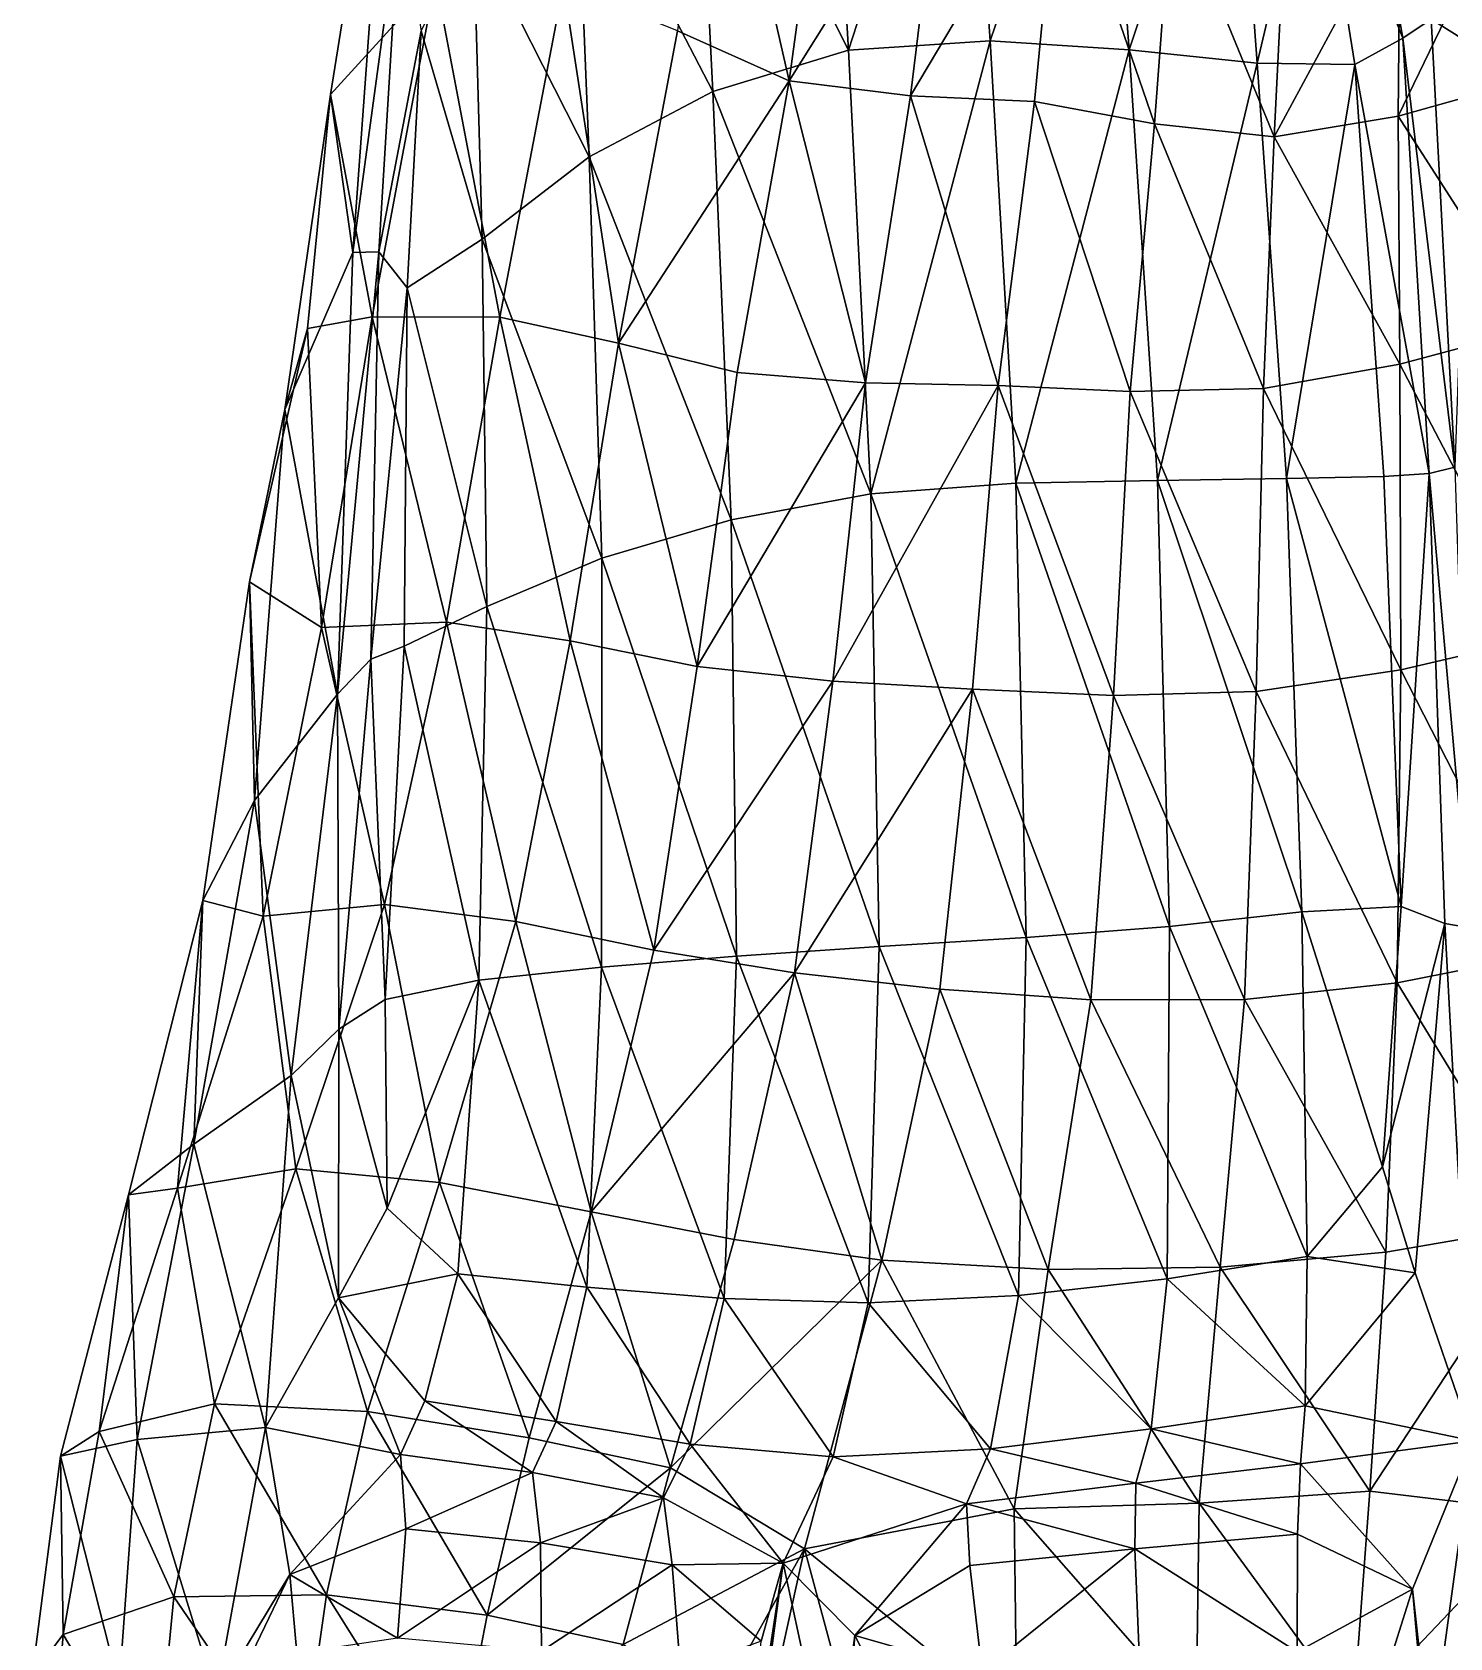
# Model space of a CAD drawing. Extents: x -76 to 76, y -20 to 79.
# Drawn here: x -5.935 to -4.298, y -11.19 to -9.336 of the extents above; entities that cross this region are included whole.
import ezdxf

# ---------------------------------------------------------------- set-up
doc = ezdxf.new("R2010")
doc.units = 0

msp = doc.modelspace()

# ---------------------------------------------------------------- linework, layer by layer
for points in [[(-4.2751, -9.349, 0.2244), (-4.3198, -9.3212, 0.2704), (-4.3467, -8.7608, 0.5062)], [(-4.2561, -9.0036, 0.3179), (-4.2751, -9.349, 0.2244), (-4.3467, -8.7608, 0.5062)], [(-5.1693, -9.0056, 0.2473), (-5.0172, -8.9484, 0.2468), (-4.9928, -9.3569, 0.1372)], [(-4.9928, -9.3569, 0.1372), (-5.0172, -8.9484, 0.2468), (-4.8577, -8.9409, 0.227)], [(-4.8292, -9.3462, 0.1215), (-4.9928, -9.3569, 0.1372), (-4.8577, -8.9409, 0.227)], [(-4.8292, -9.3462, 0.1215), (-4.8577, -8.9409, 0.227), (-4.6987, -8.9628, 0.2069)], [(-5.5909, -9.4081, 0.6954), (-5.4696, -9.275, 0.9634), (-5.5191, -8.9616, 0.643)], [(-5.5909, -9.4081, 0.6954), (-5.5191, -8.9616, 0.643), (-5.5648, -9.5903, 0.4182)], [(-5.5648, -9.5903, 0.4182), (-5.5191, -8.9616, 0.643), (-5.5108, -9.1918, 0.3932)], [(-4.6684, -9.3565, 0.1062), (-4.8292, -9.3462, 0.1215), (-4.6987, -8.9628, 0.2069)], [(-4.6684, -9.3565, 0.1062), (-4.6987, -8.9628, 0.2069), (-4.5484, -8.9939, 0.2055)], [(-4.4198, -8.9601, 0.307), (-4.3526, -9.3429, 0.2197), (-4.4538, -9.0883, 0.2176)], [(-4.3526, -9.3429, 0.2197), (-4.4198, -8.9601, 0.307), (-4.3198, -9.3212, 0.2704)], [(-5.1693, -9.0056, 0.2473), (-5.1491, -9.4044, 0.1359), (-5.3075, -9.0993, 0.2489)], [(-5.1902, -9.3347, 1.5327), (-5.061, -9.3922, 1.6845), (-5.1492, -9.0062, 1.6745)], [(-5.1491, -9.4044, 0.1359), (-5.1693, -9.0056, 0.2473), (-4.9928, -9.3569, 0.1372)], [(-5.061, -9.3922, 1.6845), (-5.0197, -9.0883, 1.7991), (-5.1492, -9.0062, 1.6745)], [(-4.5207, -9.3717, 0.109), (-4.6684, -9.3565, 0.1062), (-4.5484, -8.9939, 0.2055)], [(-4.5207, -9.3717, 0.109), (-4.5484, -8.9939, 0.2055), (-4.4538, -9.0883, 0.2176)], [(-5.4255, -9.2164, 0.2719), (-5.3075, -9.0993, 0.2489), (-5.292, -9.4801, 0.1382)], [(-5.1491, -9.4044, 0.1359), (-5.292, -9.4801, 0.1382), (-5.3075, -9.0993, 0.2489)], [(-4.8846, -9.1101, 1.7905), (-5.0197, -9.0883, 1.7991), (-5.061, -9.3922, 1.6845)], [(-4.4081, -9.3733, 0.1425), (-4.5207, -9.3717, 0.109), (-4.4538, -9.0883, 0.2176)], [(-4.3526, -9.3429, 0.2197), (-4.4081, -9.3733, 0.1425), (-4.4538, -9.0883, 0.2176)], [(-4.9209, -9.4095, 1.6535), (-4.8846, -9.1101, 1.7905), (-5.061, -9.3922, 1.6845)], [(-4.8846, -9.1101, 1.7905), (-4.9209, -9.4095, 1.6535), (-4.7492, -9.121, 1.7672)], [(-4.9209, -9.4095, 1.6535), (-4.7777, -9.4162, 1.608), (-4.7492, -9.121, 1.7672)], [(-4.7777, -9.4162, 1.608), (-4.6393, -9.4418, 1.7162), (-4.7492, -9.121, 1.7672)], [(-4.6393, -9.4418, 1.7162), (-4.6188, -9.17, 1.848), (-4.7492, -9.121, 1.7672)], [(-4.3578, -9.433, 1.7171), (-4.2137, -9.3926, 1.6155), (-4.219, -9.1459, 1.7533)], [(-4.3556, -9.1873, 1.8379), (-4.3578, -9.433, 1.7171), (-4.219, -9.1459, 1.7533)], [(-4.6393, -9.4418, 1.7162), (-4.501, -9.4571, 1.8089), (-4.6188, -9.17, 1.848)], [(-4.501, -9.4571, 1.8089), (-4.489, -9.2083, 1.9119), (-4.6188, -9.17, 1.848)], [(-5.5349, -9.5898, 0.3075), (-5.5648, -9.5903, 0.4182), (-5.5108, -9.1918, 0.3932)], [(-5.5349, -9.5898, 0.3075), (-5.5108, -9.1918, 0.3932), (-5.486, -9.3346, 0.2953)], [(-4.3578, -9.433, 1.7171), (-4.3556, -9.1873, 1.8379), (-4.501, -9.4571, 1.8089)], [(-4.3556, -9.1873, 1.8379), (-4.489, -9.2083, 1.9119), (-4.501, -9.4571, 1.8089)], [(-5.4255, -9.2164, 0.2719), (-5.4155, -9.5751, 0.165), (-5.486, -9.3346, 0.2953)], [(-5.4155, -9.5751, 0.165), (-5.4255, -9.2164, 0.2719), (-5.292, -9.4801, 0.1382)], [(-5.4696, -9.275, 0.9634), (-5.5909, -9.4081, 0.6954), (-5.5426, -9.6648, 0.9374)], [(-5.4696, -9.275, 0.9634), (-5.5426, -9.6648, 0.9374), (-5.3953, -9.6651, 1.199)], [(-5.3219, -9.281, 1.2687), (-5.4696, -9.275, 0.9634), (-5.3953, -9.6651, 1.199)], [(-5.3219, -9.281, 1.2687), (-5.3953, -9.6651, 1.199), (-5.2583, -9.695, 1.4804)], [(-5.1902, -9.3347, 1.5327), (-5.3219, -9.281, 1.2687), (-5.2583, -9.695, 1.4804)], [(-4.3526, -9.3429, 0.2197), (-4.3198, -9.3212, 0.2704), (-4.2925, -9.8383, 0.1493)], [(-4.3198, -9.3212, 0.2704), (-4.2751, -9.349, 0.2244), (-4.2925, -9.8383, 0.1493)], [(-5.5022, -9.6311, 0.2202), (-5.5349, -9.5898, 0.3075), (-5.486, -9.3346, 0.2953)], [(-5.4155, -9.5751, 0.165), (-5.5022, -9.6311, 0.2202), (-5.486, -9.3346, 0.2953)], [(-5.1902, -9.3347, 1.5327), (-5.2583, -9.695, 1.4804), (-5.061, -9.3922, 1.6845)], [(-5.1491, -9.4044, 0.1359), (-4.9928, -9.3569, 0.1372), (-4.9668, -9.8691, 0.0523)], [(-4.9928, -9.3569, 0.1372), (-4.8292, -9.3462, 0.1215), (-4.9668, -9.8691, 0.0523)], [(-4.8292, -9.3462, 0.1215), (-4.7993, -9.8569, 0.0382), (-4.9668, -9.8691, 0.0523)], [(-4.8292, -9.3462, 0.1215), (-4.6684, -9.3565, 0.1062), (-4.7993, -9.8569, 0.0382)], [(-4.6684, -9.3565, 0.1062), (-4.6359, -9.8538, 0.0252), (-4.7993, -9.8569, 0.0382)], [(-4.6684, -9.3565, 0.1062), (-4.5207, -9.3717, 0.109), (-4.6359, -9.8538, 0.0252)], [(-4.3526, -9.3429, 0.2197), (-4.322, -9.8455, 0.114), (-4.4081, -9.3733, 0.1425)], [(-4.322, -9.8455, 0.114), (-4.3526, -9.3429, 0.2197), (-4.2925, -9.8383, 0.1493)], [(-4.5207, -9.3717, 0.109), (-4.4868, -9.8515, 0.0308), (-4.6359, -9.8538, 0.0252)], [(-4.5207, -9.3717, 0.109), (-4.4081, -9.3733, 0.1425), (-4.4868, -9.8515, 0.0308)], [(-4.4081, -9.3733, 0.1425), (-4.3747, -9.849, 0.0591), (-4.4868, -9.8515, 0.0308)], [(-4.322, -9.8455, 0.114), (-4.3747, -9.849, 0.0591), (-4.4081, -9.3733, 0.1425)], [(-5.2583, -9.695, 1.4804), (-5.121, -9.7288, 1.6568), (-5.061, -9.3922, 1.6845)], [(-5.061, -9.3922, 1.6845), (-5.121, -9.7288, 1.6568), (-4.9729, -9.7408, 1.6031)], [(-4.9209, -9.4095, 1.6535), (-5.061, -9.3922, 1.6845), (-4.9729, -9.7408, 1.6031)], [(-4.2137, -9.3926, 1.6155), (-4.3578, -9.433, 1.7171), (-4.2005, -9.6778, 1.5617)], [(-5.6433, -9.7718, 0.5435), (-5.5909, -9.4081, 0.6954), (-5.5648, -9.5903, 0.4182)], [(-5.5909, -9.4081, 0.6954), (-5.6433, -9.7718, 0.5435), (-5.6174, -9.6783, 0.7688)], [(-5.5909, -9.4081, 0.6954), (-5.6174, -9.6783, 0.7688), (-5.5426, -9.6648, 0.9374)], [(-5.1491, -9.4044, 0.1359), (-5.128, -9.8989, 0.0497), (-5.292, -9.4801, 0.1382)], [(-5.128, -9.8989, 0.0497), (-5.1491, -9.4044, 0.1359), (-4.9668, -9.8691, 0.0523)], [(-4.9209, -9.4095, 1.6535), (-4.9729, -9.7408, 1.6031), (-4.8198, -9.7438, 1.5354)], [(-4.7777, -9.4162, 1.608), (-4.9209, -9.4095, 1.6535), (-4.8198, -9.7438, 1.5354)], [(-4.7777, -9.4162, 1.608), (-4.8198, -9.7438, 1.5354), (-4.6675, -9.7509, 1.6698)], [(-4.6393, -9.4418, 1.7162), (-4.7777, -9.4162, 1.608), (-4.6675, -9.7509, 1.6698)], [(-4.3578, -9.433, 1.7171), (-4.501, -9.4571, 1.8089), (-4.3559, -9.7192, 1.6815)], [(-4.3578, -9.433, 1.7171), (-4.3559, -9.7192, 1.6815), (-4.2005, -9.6778, 1.5617)], [(-4.6393, -9.4418, 1.7162), (-4.6675, -9.7509, 1.6698), (-4.5136, -9.7476, 1.7904)], [(-4.501, -9.4571, 1.8089), (-4.6393, -9.4418, 1.7162), (-4.5136, -9.7476, 1.7904)], [(-4.501, -9.4571, 1.8089), (-4.5136, -9.7476, 1.7904), (-4.3559, -9.7192, 1.6815)], [(-5.4155, -9.5751, 0.165), (-5.292, -9.4801, 0.1382), (-5.2776, -9.9432, 0.0512)], [(-5.128, -9.8989, 0.0497), (-5.2776, -9.9432, 0.0512), (-5.292, -9.4801, 0.1382)], [(-5.4155, -9.5751, 0.165), (-5.4101, -9.999, 0.0775), (-5.5022, -9.6311, 0.2202)], [(-5.4101, -9.999, 0.0775), (-5.4155, -9.5751, 0.165), (-5.2776, -9.9432, 0.0512)], [(-5.6433, -9.7718, 0.5435), (-5.5648, -9.5903, 0.4182), (-5.5828, -10.1004, 0.303)], [(-5.5349, -9.5898, 0.3075), (-5.5442, -10.0599, 0.1973), (-5.5828, -10.1004, 0.303)], [(-5.5648, -9.5903, 0.4182), (-5.5349, -9.5898, 0.3075), (-5.5828, -10.1004, 0.303)], [(-5.5349, -9.5898, 0.3075), (-5.5022, -9.6311, 0.2202), (-5.5442, -10.0599, 0.1973)], [(-5.5022, -9.6311, 0.2202), (-5.5056, -10.0449, 0.1267), (-5.5442, -10.0599, 0.1973)], [(-5.4101, -9.999, 0.0775), (-5.5056, -10.0449, 0.1267), (-5.5022, -9.6311, 0.2202)], [(-5.6013, -10.0234, 0.9059), (-5.5426, -9.6648, 0.9374), (-5.6174, -9.6783, 0.7688)], [(-5.6013, -10.0234, 0.9059), (-5.457, -10.0171, 1.1549), (-5.5426, -9.6648, 0.9374)], [(-5.457, -10.0171, 1.1549), (-5.3953, -9.6651, 1.199), (-5.5426, -9.6648, 0.9374)], [(-5.457, -10.0171, 1.1549), (-5.3141, -10.0388, 1.4425), (-5.3953, -9.6651, 1.199)], [(-5.3141, -10.0388, 1.4425), (-5.2583, -9.695, 1.4804), (-5.3953, -9.6651, 1.199)], [(-5.6433, -9.7718, 0.5435), (-5.6842, -9.9707, 0.7003), (-5.6174, -9.6783, 0.7688)], [(-5.6842, -9.9707, 0.7003), (-5.6013, -10.0234, 0.9059), (-5.6174, -9.6783, 0.7688)], [(-4.1915, -10.0341, 1.5057), (-4.2005, -9.6778, 1.5617), (-4.3559, -9.7192, 1.6815)], [(-5.3141, -10.0388, 1.4425), (-5.1672, -10.0682, 1.626), (-5.2583, -9.695, 1.4804)], [(-5.1672, -10.0682, 1.626), (-5.121, -9.7288, 1.6568), (-5.2583, -9.695, 1.4804)], [(-4.9729, -9.7408, 1.6031), (-5.121, -9.7288, 1.6568), (-5.1672, -10.0682, 1.626)], [(-4.3549, -10.0723, 1.6345), (-4.3559, -9.7192, 1.6815), (-4.5136, -9.7476, 1.7904)], [(-4.3549, -10.0723, 1.6345), (-4.1915, -10.0341, 1.5057), (-4.3559, -9.7192, 1.6815)], [(-5.0109, -10.0852, 1.5629), (-4.9729, -9.7408, 1.6031), (-5.1672, -10.0682, 1.626)], [(-4.9729, -9.7408, 1.6031), (-5.0109, -10.0852, 1.5629), (-4.8198, -9.7438, 1.5354)], [(-5.0109, -10.0852, 1.5629), (-4.8494, -10.0947, 1.4851), (-4.8198, -9.7438, 1.5354)], [(-4.8494, -10.0947, 1.4851), (-4.6866, -10.1017, 1.6248), (-4.8198, -9.7438, 1.5354)], [(-4.6866, -10.1017, 1.6248), (-4.6675, -9.7509, 1.6698), (-4.8198, -9.7438, 1.5354)], [(-4.522, -10.0972, 1.7514), (-4.5136, -9.7476, 1.7904), (-4.6675, -9.7509, 1.6698)], [(-4.522, -10.0972, 1.7514), (-4.3549, -10.0723, 1.6345), (-4.5136, -9.7476, 1.7904)], [(-4.6866, -10.1017, 1.6248), (-4.522, -10.0972, 1.7514), (-4.6675, -9.7509, 1.6698)], [(-5.6433, -9.7718, 0.5435), (-5.6786, -10.2232, 0.4576), (-5.6842, -9.9707, 0.7003)], [(-5.6786, -10.2232, 0.4576), (-5.6433, -9.7718, 0.5435), (-5.5828, -10.1004, 0.303)], [(-4.322, -9.8455, 0.114), (-4.2925, -9.8383, 0.1493), (-4.2754, -10.3699, 0.0635)], [(-4.7993, -9.8569, 0.0382), (-4.7876, -10.3812, -0.0355), (-4.9668, -9.8691, 0.0523)], [(-4.7993, -9.8569, 0.0382), (-4.6359, -9.8538, 0.0252), (-4.6219, -10.3686, -0.0472)], [(-4.7876, -10.3812, -0.0355), (-4.7993, -9.8569, 0.0382), (-4.6219, -10.3686, -0.0472)], [(-4.4868, -9.8515, 0.0308), (-4.469, -10.3516, -0.0408), (-4.6359, -9.8538, 0.0252)], [(-4.469, -10.3516, -0.0408), (-4.6219, -10.3686, -0.0472), (-4.6359, -9.8538, 0.0252)], [(-4.4868, -9.8515, 0.0308), (-4.3747, -9.849, 0.0591), (-4.3544, -10.3453, -0.0145)], [(-4.469, -10.3516, -0.0408), (-4.4868, -9.8515, 0.0308), (-4.3544, -10.3453, -0.0145)], [(-4.3544, -10.3453, -0.0145), (-4.3747, -9.849, 0.0591), (-4.322, -9.8455, 0.114)], [(-4.3039, -10.3651, 0.0333), (-4.3544, -10.3453, -0.0145), (-4.322, -9.8455, 0.114)], [(-4.3039, -10.3651, 0.0333), (-4.322, -9.8455, 0.114), (-4.2754, -10.3699, 0.0635)], [(-5.128, -9.8989, 0.0497), (-4.9668, -9.8691, 0.0523), (-4.9573, -10.3917, -0.023)], [(-4.7876, -10.3812, -0.0355), (-4.9573, -10.3917, -0.023), (-4.9668, -9.8691, 0.0523)], [(-5.128, -9.8989, 0.0497), (-5.1221, -10.4028, -0.0273), (-5.2776, -9.9432, 0.0512)], [(-5.1221, -10.4028, -0.0273), (-5.128, -9.8989, 0.0497), (-4.9573, -10.3917, -0.023)], [(-5.4101, -9.999, 0.0775), (-5.2776, -9.9432, 0.0512), (-5.2777, -10.4153, -0.0276)], [(-5.1221, -10.4028, -0.0273), (-5.2777, -10.4153, -0.0276), (-5.2776, -9.9432, 0.0512)], [(-5.6842, -9.9707, 0.7003), (-5.7383, -10.3386, 0.6508), (-5.6686, -10.3567, 0.8726)], [(-5.6786, -10.2232, 0.4576), (-5.7383, -10.3386, 0.6508), (-5.6842, -9.9707, 0.7003)], [(-5.6013, -10.0234, 0.9059), (-5.6842, -9.9707, 0.7003), (-5.6686, -10.3567, 0.8726)], [(-5.4101, -9.999, 0.0775), (-5.4196, -10.4303, -0.0028), (-5.5056, -10.0449, 0.1267)], [(-5.4196, -10.4303, -0.0028), (-5.4101, -9.999, 0.0775), (-5.2777, -10.4153, -0.0276)], [(-5.6013, -10.0234, 0.9059), (-5.6686, -10.3567, 0.8726), (-5.5284, -10.343, 1.1237)], [(-5.457, -10.0171, 1.1549), (-5.6013, -10.0234, 0.9059), (-5.5284, -10.343, 1.1237)], [(-5.457, -10.0171, 1.1549), (-5.5284, -10.343, 1.1237), (-5.3766, -10.3629, 1.405)], [(-5.3141, -10.0388, 1.4425), (-5.457, -10.0171, 1.1549), (-5.3766, -10.3629, 1.405)], [(-5.5442, -10.0599, 0.1973), (-5.5056, -10.0449, 0.1267), (-5.5275, -10.4527, 0.0432)], [(-5.4196, -10.4303, -0.0028), (-5.5275, -10.4527, 0.0432), (-5.5056, -10.0449, 0.1267)], [(-5.3141, -10.0388, 1.4425), (-5.3766, -10.3629, 1.405), (-5.2174, -10.396, 1.5821)], [(-5.1672, -10.0682, 1.626), (-5.3141, -10.0388, 1.4425), (-5.2174, -10.396, 1.5821)], [(-4.1915, -10.0341, 1.5057), (-4.3549, -10.0723, 1.6345), (-4.1873, -10.3997, 1.4528)], [(-5.5442, -10.0599, 0.1973), (-5.581, -10.4871, 0.107), (-5.5828, -10.1004, 0.303)], [(-5.581, -10.4871, 0.107), (-5.5442, -10.0599, 0.1973), (-5.5275, -10.4527, 0.0432)], [(-5.0109, -10.0852, 1.5629), (-5.1672, -10.0682, 1.626), (-5.2174, -10.396, 1.5821)], [(-4.3549, -10.0723, 1.6345), (-4.522, -10.0972, 1.7514), (-4.359, -10.4337, 1.5806)], [(-4.3549, -10.0723, 1.6345), (-4.359, -10.4337, 1.5806), (-4.1873, -10.3997, 1.4528)], [(-5.6786, -10.2232, 0.4576), (-5.5828, -10.1004, 0.303), (-5.636, -10.5405, 0.2135)], [(-5.581, -10.4871, 0.107), (-5.636, -10.5405, 0.2135), (-5.5828, -10.1004, 0.303)], [(-5.0549, -10.4218, 1.5211), (-5.0109, -10.0852, 1.5629), (-5.2174, -10.396, 1.5821)], [(-5.0109, -10.0852, 1.5629), (-5.0549, -10.4218, 1.5211), (-4.8494, -10.0947, 1.4851)], [(-5.0549, -10.4218, 1.5211), (-4.8872, -10.4407, 1.4448), (-4.8494, -10.0947, 1.4851)], [(-4.8494, -10.0947, 1.4851), (-4.8872, -10.4407, 1.4448), (-4.7128, -10.4531, 1.5764)], [(-4.6866, -10.1017, 1.6248), (-4.8494, -10.0947, 1.4851), (-4.7128, -10.4531, 1.5764)], [(-4.6866, -10.1017, 1.6248), (-4.7128, -10.4531, 1.5764), (-4.5354, -10.4529, 1.6951)], [(-4.522, -10.0972, 1.7514), (-4.6866, -10.1017, 1.6248), (-4.5354, -10.4529, 1.6951)], [(-4.522, -10.0972, 1.7514), (-4.5354, -10.4529, 1.6951), (-4.359, -10.4337, 1.5806)], [(-5.7487, -10.6196, 0.3879), (-5.6786, -10.2232, 0.4576), (-5.636, -10.5405, 0.2135)], [(-5.6786, -10.2232, 0.4576), (-5.7487, -10.6196, 0.3879), (-5.7383, -10.3386, 0.6508)], [(-5.7487, -10.6196, 0.3879), (-5.8241, -10.6784, 0.6056), (-5.7383, -10.3386, 0.6508)], [(-5.8241, -10.6784, 0.6056), (-5.7676, -10.6705, 0.8419), (-5.7383, -10.3386, 0.6508)], [(-5.7676, -10.6705, 0.8419), (-5.6686, -10.3567, 0.8726), (-5.7383, -10.3386, 0.6508)], [(-5.6307, -10.6484, 1.0928), (-5.5284, -10.343, 1.1237), (-5.6686, -10.3567, 0.8726)], [(-5.6307, -10.6484, 1.0928), (-5.4649, -10.6642, 1.3543), (-5.5284, -10.343, 1.1237)], [(-5.4649, -10.6642, 1.3543), (-5.3766, -10.3629, 1.405), (-5.5284, -10.343, 1.1237)], [(-5.7676, -10.6705, 0.8419), (-5.6307, -10.6484, 1.0928), (-5.6686, -10.3567, 0.8726)], [(-4.469, -10.3516, -0.0408), (-4.4632, -10.7493, -0.0745), (-4.6219, -10.3686, -0.0472)], [(-4.469, -10.3516, -0.0408), (-4.3544, -10.3453, -0.0145), (-4.3762, -10.6459, -0.0428)], [(-4.4632, -10.7493, -0.0745), (-4.469, -10.3516, -0.0408), (-4.3762, -10.6459, -0.0428)], [(-4.3544, -10.3453, -0.0145), (-4.3039, -10.3651, 0.0333), (-4.3762, -10.6459, -0.0428)], [(-5.4649, -10.6642, 1.3543), (-5.2896, -10.698, 1.5157), (-5.3766, -10.3629, 1.405)], [(-5.2896, -10.698, 1.5157), (-5.2174, -10.396, 1.5821), (-5.3766, -10.3629, 1.405)], [(-4.7876, -10.3812, -0.0355), (-4.6219, -10.3686, -0.0472), (-4.6248, -10.7754, -0.0792)], [(-4.4632, -10.7493, -0.0745), (-4.6248, -10.7754, -0.0792), (-4.6219, -10.3686, -0.0472)], [(-4.3039, -10.3651, 0.0333), (-4.3384, -10.7683, -0.0189), (-4.3762, -10.6459, -0.0428)], [(-4.3384, -10.7683, -0.0189), (-4.3039, -10.3651, 0.0333), (-4.2718, -10.9623, 0.0365)], [(-4.3039, -10.3651, 0.0333), (-4.2754, -10.3699, 0.0635), (-4.2718, -10.9623, 0.0365)], [(-5.0549, -10.4218, 1.5211), (-5.2174, -10.396, 1.5821), (-5.2896, -10.698, 1.5157)], [(-5.1221, -10.4028, -0.0273), (-4.9573, -10.3917, -0.023), (-4.9699, -10.8029, -0.0586)], [(-4.7965, -10.7943, -0.0687), (-4.9699, -10.8029, -0.0586), (-4.9573, -10.3917, -0.023)], [(-4.7876, -10.3812, -0.0355), (-4.7965, -10.7943, -0.0687), (-4.9573, -10.3917, -0.023)], [(-4.7965, -10.7943, -0.0687), (-4.7876, -10.3812, -0.0355), (-4.6248, -10.7754, -0.0792)], [(-5.4196, -10.4303, -0.0028), (-5.2777, -10.4153, -0.0276), (-5.2946, -10.7848, -0.0668)], [(-5.1363, -10.7978, -0.065), (-5.2946, -10.7848, -0.0668), (-5.2777, -10.4153, -0.0276)], [(-5.1221, -10.4028, -0.0273), (-5.1363, -10.7978, -0.065), (-5.2777, -10.4153, -0.0276)], [(-5.1363, -10.7978, -0.065), (-5.1221, -10.4028, -0.0273), (-4.9699, -10.8029, -0.0586)], [(-4.1888, -10.7127, 1.4089), (-4.1873, -10.3997, 1.4528), (-4.359, -10.4337, 1.5806)], [(-5.5275, -10.4527, 0.0432), (-5.4196, -10.4303, -0.0028), (-5.5254, -10.6937, 0.0062)], [(-5.4196, -10.4303, -0.0028), (-5.4437, -10.7693, -0.0431), (-5.5254, -10.6937, 0.0062)], [(-5.4437, -10.7693, -0.0431), (-5.4196, -10.4303, -0.0028), (-5.2946, -10.7848, -0.0668)], [(-5.1246, -10.7297, 1.4663), (-5.0549, -10.4218, 1.5211), (-5.2896, -10.698, 1.5157)], [(-5.1246, -10.7297, 1.4663), (-4.954, -10.7537, 1.4024), (-5.0549, -10.4218, 1.5211)], [(-4.954, -10.7537, 1.4024), (-4.8872, -10.4407, 1.4448), (-5.0549, -10.4218, 1.5211)], [(-4.3723, -10.7445, 1.5246), (-4.359, -10.4337, 1.5806), (-4.5354, -10.4529, 1.6951)], [(-4.3723, -10.7445, 1.5246), (-4.1888, -10.7127, 1.4089), (-4.359, -10.4337, 1.5806)], [(-5.581, -10.4871, 0.107), (-5.5275, -10.4527, 0.0432), (-5.5254, -10.6937, 0.0062)], [(-4.954, -10.7537, 1.4024), (-4.7621, -10.7646, 1.52), (-4.8872, -10.4407, 1.4448)], [(-4.7621, -10.7646, 1.52), (-4.7128, -10.4531, 1.5764), (-4.8872, -10.4407, 1.4448)], [(-4.7621, -10.7646, 1.52), (-4.5634, -10.7617, 1.6253), (-4.7128, -10.4531, 1.5764)], [(-4.5634, -10.7617, 1.6253), (-4.5354, -10.4529, 1.6951), (-4.7128, -10.4531, 1.5764)], [(-4.5634, -10.7617, 1.6253), (-4.3723, -10.7445, 1.5246), (-4.5354, -10.4529, 1.6951)], [(-5.581, -10.4871, 0.107), (-5.5815, -10.7973, 0.0373), (-5.636, -10.5405, 0.2135)], [(-5.5815, -10.7973, 0.0373), (-5.581, -10.4871, 0.107), (-5.5254, -10.6937, 0.0062)], [(-5.7487, -10.6196, 0.3879), (-5.636, -10.5405, 0.2135), (-5.6658, -10.9467, 0.1154)], [(-5.5815, -10.7973, 0.0373), (-5.6658, -10.9467, 0.1154), (-5.636, -10.5405, 0.2135)], [(-5.7487, -10.6196, 0.3879), (-5.8138, -10.9608, 0.3496), (-5.8241, -10.6784, 0.6056)], [(-5.8138, -10.9608, 0.3496), (-5.7487, -10.6196, 0.3879), (-5.6658, -10.9467, 0.1154)], [(-5.6307, -10.6484, 1.0928), (-5.7676, -10.6705, 0.8419), (-5.7248, -10.9195, 1.0723)], [(-5.6307, -10.6484, 1.0928), (-5.7248, -10.9195, 1.0723), (-5.548, -10.9282, 1.3128)], [(-5.4649, -10.6642, 1.3543), (-5.6307, -10.6484, 1.0928), (-5.548, -10.9282, 1.3128)], [(-4.4632, -10.7493, -0.0745), (-4.3762, -10.6459, -0.0428), (-4.3384, -10.7683, -0.0189)], [(-5.7676, -10.6705, 0.8419), (-5.8241, -10.6784, 0.6056), (-5.858, -10.9514, 0.8222)], [(-5.7676, -10.6705, 0.8419), (-5.858, -10.9514, 0.8222), (-5.7248, -10.9195, 1.0723)], [(-5.4649, -10.6642, 1.3543), (-5.548, -10.9282, 1.3128), (-5.3612, -10.9589, 1.4561)], [(-5.2896, -10.698, 1.5157), (-5.4649, -10.6642, 1.3543), (-5.3612, -10.9589, 1.4561)], [(-5.8241, -10.6784, 0.6056), (-5.9027, -10.9799, 0.5766), (-5.858, -10.9514, 0.8222)], [(-5.8138, -10.9608, 0.3496), (-5.9027, -10.9799, 0.5766), (-5.8241, -10.6784, 0.6056)], [(-5.5815, -10.7973, 0.0373), (-5.5254, -10.6937, 0.0062), (-5.4437, -10.7693, -0.0431)], [(-5.2896, -10.698, 1.5157), (-5.3612, -10.9589, 1.4561), (-5.198, -10.9934, 1.4145)], [(-5.1246, -10.7297, 1.4663), (-5.2896, -10.698, 1.5157), (-5.198, -10.9934, 1.4145)], [(-4.3723, -10.7445, 1.5246), (-4.3907, -11.0205, 1.4822), (-4.1888, -10.7127, 1.4089)], [(-4.3907, -11.0205, 1.4822), (-4.1887, -11.0446, 1.2948), (-4.1888, -10.7127, 1.4089)], [(-5.1246, -10.7297, 1.4663), (-5.198, -10.9934, 1.4145), (-4.954, -10.7537, 1.4024)], [(-4.4632, -10.7493, -0.0745), (-4.4655, -10.9217, -0.0392), (-4.6248, -10.7754, -0.0792)], [(-4.3723, -10.7445, 1.5246), (-4.5634, -10.7617, 1.6253), (-4.3907, -11.0205, 1.4822)], [(-4.4655, -10.9217, -0.0392), (-4.4632, -10.7493, -0.0745), (-4.3384, -10.7683, -0.0189)], [(-5.4818, -10.9159, -0.0107), (-5.5815, -10.7973, 0.0373), (-5.4437, -10.7693, -0.0431)], [(-5.4818, -10.9159, -0.0107), (-5.4437, -10.7693, -0.0431), (-5.3303, -10.9399, -0.0348)], [(-5.4437, -10.7693, -0.0431), (-5.2946, -10.7848, -0.0668), (-5.3303, -10.9399, -0.0348)], [(-5.198, -10.9934, 1.4145), (-5.0434, -11.0868, 1.2841), (-4.954, -10.7537, 1.4024)], [(-4.954, -10.7537, 1.4024), (-5.0434, -11.0868, 1.2841), (-4.8015, -11.0409, 1.4766)], [(-4.7621, -10.7646, 1.52), (-4.954, -10.7537, 1.4024), (-4.8015, -11.0409, 1.4766)], [(-4.7621, -10.7646, 1.52), (-4.8015, -11.0409, 1.4766), (-4.5879, -11.0341, 1.57)], [(-4.5634, -10.7617, 1.6253), (-4.7621, -10.7646, 1.52), (-4.5879, -11.0341, 1.57)], [(-4.5634, -10.7617, 1.6253), (-4.5879, -11.0341, 1.57), (-4.3907, -11.0205, 1.4822)], [(-4.4655, -10.9217, -0.0392), (-4.3384, -10.7683, -0.0189), (-4.2718, -10.9623, 0.0365)], [(-5.1753, -10.9659, -0.0328), (-5.3303, -10.9399, -0.0348), (-5.2946, -10.7848, -0.0668)], [(-5.1363, -10.7978, -0.065), (-5.1753, -10.9659, -0.0328), (-5.2946, -10.7848, -0.0668)], [(-4.7965, -10.7943, -0.0687), (-4.6248, -10.7754, -0.0792), (-4.643, -10.9485, -0.0392)], [(-4.4655, -10.9217, -0.0392), (-4.643, -10.9485, -0.0392), (-4.6248, -10.7754, -0.0792)], [(-5.5099, -10.9781, 0.0199), (-5.6658, -10.9467, 0.1154), (-5.5815, -10.7973, 0.0373)], [(-5.4818, -10.9159, -0.0107), (-5.5099, -10.9781, 0.0199), (-5.5815, -10.7973, 0.0373)], [(-5.1753, -10.9659, -0.0328), (-5.1363, -10.7978, -0.065), (-5.0102, -10.9808, -0.0247)], [(-5.1363, -10.7978, -0.065), (-4.9699, -10.8029, -0.0586), (-5.0102, -10.9808, -0.0247)], [(-4.8287, -10.9716, -0.0306), (-5.0102, -10.9808, -0.0247), (-4.9699, -10.8029, -0.0586)], [(-4.7965, -10.7943, -0.0687), (-4.8287, -10.9716, -0.0306), (-4.9699, -10.8029, -0.0586)], [(-4.8287, -10.9716, -0.0306), (-4.7965, -10.7943, -0.0687), (-4.643, -10.9485, -0.0392)], [(-5.5099, -10.9781, 0.0199), (-5.4818, -10.9159, -0.0107), (-5.3574, -10.9988, -0.0052)], [(-5.4818, -10.9159, -0.0107), (-5.3303, -10.9399, -0.0348), (-5.3574, -10.9988, -0.0052)], [(-5.7716, -11.1423, 1.0722), (-5.7248, -10.9195, 1.0723), (-5.858, -10.9514, 0.8222)], [(-5.7716, -11.1423, 1.0722), (-5.5955, -11.1399, 1.3027), (-5.7248, -10.9195, 1.0723)], [(-5.5955, -11.1399, 1.3027), (-5.548, -10.9282, 1.3128), (-5.7248, -10.9195, 1.0723)], [(-5.5955, -11.1399, 1.3027), (-5.4098, -11.1634, 1.4328), (-5.548, -10.9282, 1.3128)], [(-5.4098, -11.1634, 1.4328), (-5.3612, -10.9589, 1.4561), (-5.548, -10.9282, 1.3128)], [(-4.4655, -10.9217, -0.0392), (-4.4708, -10.9887, -0.0025), (-4.643, -10.9485, -0.0392)], [(-4.4708, -10.9887, -0.0025), (-4.4655, -10.9217, -0.0392), (-4.2718, -10.9623, 0.0365)], [(-5.8996, -11.1858, 0.8221), (-5.858, -10.9514, 0.8222), (-5.9027, -10.9799, 0.5766)], [(-5.8996, -11.1858, 0.8221), (-5.7716, -11.1423, 1.0722), (-5.858, -10.9514, 0.8222)], [(-5.8138, -10.9608, 0.3496), (-5.6658, -10.9467, 0.1154), (-5.7227, -11.2575, 0.1849)], [(-5.7227, -11.2575, 0.1849), (-5.6658, -10.9467, 0.1154), (-5.6376, -11.1165, 0.0198)], [(-5.6376, -11.1165, 0.0198), (-5.6658, -10.9467, 0.1154), (-5.5099, -10.9781, 0.0199)], [(-5.2062, -11.028, -0.0022), (-5.3574, -10.9988, -0.0052), (-5.3303, -10.9399, -0.0348)], [(-5.1753, -10.9659, -0.0328), (-5.2062, -11.028, -0.0022), (-5.3303, -10.9399, -0.0348)], [(-4.8287, -10.9716, -0.0306), (-4.643, -10.9485, -0.0392), (-4.6607, -11.0112, -0.0005)], [(-4.4708, -10.9887, -0.0025), (-4.6607, -11.0112, -0.0005), (-4.643, -10.9485, -0.0392)], [(-5.8138, -10.9608, 0.3496), (-5.8346, -11.2464, 0.3583), (-5.9027, -10.9799, 0.5766)], [(-5.8346, -11.2464, 0.3583), (-5.8138, -10.9608, 0.3496), (-5.7227, -11.2575, 0.1849)], [(-5.198, -10.9934, 1.4145), (-5.3612, -10.9589, 1.4561), (-5.4098, -11.1634, 1.4328)], [(-5.2062, -11.028, -0.0022), (-5.1753, -10.9659, -0.0328), (-5.0679, -11.1033, 0.0636)], [(-5.1753, -10.9659, -0.0328), (-5.0102, -10.9808, -0.0247), (-5.0679, -11.1033, 0.0636)], [(-4.8287, -10.9716, -0.0306), (-4.8565, -11.0349, 0.0084), (-5.0102, -10.9808, -0.0247)], [(-4.8565, -11.0349, 0.0084), (-4.8287, -10.9716, -0.0306), (-4.6607, -11.0112, -0.0005)], [(-4.4708, -10.9887, -0.0025), (-4.2718, -10.9623, 0.0365), (-4.3416, -11.1335, 0.0002)], [(-4.3416, -11.1335, 0.0002), (-4.2718, -10.9623, 0.0365), (-4.3234, -11.3377, 0.1687)], [(-4.3234, -11.3377, 0.1687), (-4.2718, -10.9623, 0.0365), (-4.2398, -11.3006, 0.3523)], [(-5.8346, -11.2464, 0.3583), (-5.9353, -11.233, 0.5762), (-5.9027, -10.9799, 0.5766)], [(-5.9353, -11.233, 0.5762), (-5.8996, -11.1858, 0.8221), (-5.9027, -10.9799, 0.5766)], [(-5.5039, -11.0638, -0.0259), (-5.6376, -11.1165, 0.0198), (-5.5099, -10.9781, 0.0199)], [(-5.5039, -11.0638, -0.0259), (-5.5099, -10.9781, 0.0199), (-5.3574, -10.9988, -0.0052)], [(-4.8565, -11.0349, 0.0084), (-5.0679, -11.1033, 0.0636), (-5.0102, -10.9808, -0.0247)], [(-4.4708, -10.9887, -0.0025), (-4.4743, -11.0701, -0.0323), (-4.6607, -11.0112, -0.0005)], [(-4.4743, -11.0701, -0.0323), (-4.4708, -10.9887, -0.0025), (-4.3416, -11.1335, 0.0002)], [(-5.3484, -11.0798, -0.0516), (-5.5039, -11.0638, -0.0259), (-5.3574, -10.9988, -0.0052)], [(-5.2529, -11.1975, 1.3816), (-5.198, -10.9934, 1.4145), (-5.4098, -11.1634, 1.4328)], [(-5.3484, -11.0798, -0.0516), (-5.3574, -10.9988, -0.0052), (-5.2062, -11.028, -0.0022)], [(-5.198, -10.9934, 1.4145), (-5.2529, -11.1975, 1.3816), (-5.0434, -11.0868, 1.2841)], [(-5.1961, -11.1055, -0.0446), (-5.3484, -11.0798, -0.0516), (-5.2062, -11.028, -0.0022)], [(-5.1961, -11.1055, -0.0446), (-5.2062, -11.028, -0.0022), (-5.0679, -11.1033, 0.0636)], [(-4.8565, -11.0349, 0.0084), (-4.6607, -11.0112, -0.0005), (-4.6622, -11.087, -0.0366)], [(-4.4743, -11.0701, -0.0323), (-4.6622, -11.087, -0.0366), (-4.6607, -11.0112, -0.0005)], [(-4.4098, -11.2774, 1.4691), (-4.3907, -11.0205, 1.4822), (-4.5879, -11.0341, 1.57)], [(-4.3907, -11.0205, 1.4822), (-4.4098, -11.2774, 1.4691), (-4.1887, -11.0446, 1.2948)], [(-4.9855, -11.1868, 0.0173), (-5.0679, -11.1033, 0.0636), (-4.8565, -11.0349, 0.0084)], [(-4.7981, -11.2871, 1.4672), (-4.8015, -11.0409, 1.4766), (-5.0434, -11.0868, 1.2841)], [(-4.8524, -11.1062, -0.022), (-4.9855, -11.1868, 0.0173), (-4.8565, -11.0349, 0.0084)], [(-4.8524, -11.1062, -0.022), (-4.8565, -11.0349, 0.0084), (-4.6622, -11.087, -0.0366)], [(-4.5912, -11.2806, 1.5574), (-4.5879, -11.0341, 1.57), (-4.8015, -11.0409, 1.4766)], [(-4.7981, -11.2871, 1.4672), (-4.5912, -11.2806, 1.5574), (-4.8015, -11.0409, 1.4766)], [(-4.5912, -11.2806, 1.5574), (-4.4098, -11.2774, 1.4691), (-4.5879, -11.0341, 1.57)], [(-4.4098, -11.2774, 1.4691), (-4.2812, -11.3118, 1.2547), (-4.1887, -11.0446, 1.2948)], [(-5.5039, -11.0638, -0.0259), (-5.5132, -11.1899, -0.0762), (-5.6376, -11.1165, 0.0198)], [(-5.5039, -11.0638, -0.0259), (-5.3484, -11.0798, -0.0516), (-5.5132, -11.1899, -0.0762)], [(-5.3484, -11.0798, -0.0516), (-5.3472, -11.2052, -0.1025), (-5.5132, -11.1899, -0.0762)], [(-5.3484, -11.0798, -0.0516), (-5.1961, -11.1055, -0.0446), (-5.3472, -11.2052, -0.1025)], [(-4.4743, -11.0701, -0.0323), (-4.4747, -11.2059, -0.0603), (-4.6622, -11.087, -0.0366)], [(-4.4743, -11.0701, -0.0323), (-4.3416, -11.1335, 0.0002), (-4.4747, -11.2059, -0.0603)], [(-5.2529, -11.1975, 1.3816), (-5.1425, -11.264, 1.201), (-5.0434, -11.0868, 1.2841)], [(-5.0933, -11.1934, -0.0085), (-5.1961, -11.1055, -0.0446), (-5.0679, -11.1033, 0.0636)], [(-5.0961, -11.3262, 0.9627), (-5.0434, -11.0868, 1.2841), (-5.1425, -11.264, 1.201)], [(-5.11, -11.3783, 0.1754), (-5.0679, -11.1033, 0.0636), (-5.0999, -11.3431, 0.3708)], [(-5.0933, -11.1934, -0.0085), (-5.0679, -11.1033, 0.0636), (-5.11, -11.3783, 0.1754)], [(-5.0999, -11.3431, 0.3708), (-5.0679, -11.1033, 0.0636), (-5.0105, -11.3713, 0.1872)], [(-4.9795, -11.3238, 1.2536), (-5.0434, -11.0868, 1.2841), (-5.0961, -11.3262, 0.9627)], [(-5.0105, -11.3713, 0.1872), (-5.0679, -11.1033, 0.0636), (-4.9855, -11.1868, 0.0173)], [(-4.9795, -11.3238, 1.2536), (-4.7981, -11.2871, 1.4672), (-5.0434, -11.0868, 1.2841)], [(-4.8524, -11.1062, -0.022), (-4.6622, -11.087, -0.0366), (-4.8382, -11.2288, -0.0519)], [(-4.6622, -11.087, -0.0366), (-4.6567, -11.2175, -0.0739), (-4.8382, -11.2288, -0.0519)], [(-4.4747, -11.2059, -0.0603), (-4.6567, -11.2175, -0.0739), (-4.6622, -11.087, -0.0366)], [(-5.7247, -11.2973, 0.0726), (-5.7227, -11.2575, 0.1849), (-5.6376, -11.1165, 0.0198)], [(-5.7247, -11.2973, 0.0726), (-5.6376, -11.1165, 0.0198), (-5.6296, -11.2072, -0.0242)], [(-5.5132, -11.1899, -0.0762), (-5.6296, -11.2072, -0.0242), (-5.6376, -11.1165, 0.0198)], [(-5.1961, -11.1055, -0.0446), (-5.1867, -11.2276, -0.0896), (-5.3472, -11.2052, -0.1025)], [(-5.1961, -11.1055, -0.0446), (-5.0933, -11.1934, -0.0085), (-5.1867, -11.2276, -0.0896)], [(-4.8524, -11.1062, -0.022), (-4.8382, -11.2288, -0.0519), (-4.9855, -11.1868, 0.0173)], [(-5.5955, -11.1399, 1.3027), (-5.7716, -11.1423, 1.0722), (-5.6261, -11.3551, 1.3164)], [(-5.5955, -11.1399, 1.3027), (-5.6261, -11.3551, 1.3164), (-5.4501, -11.3712, 1.4341)], [(-5.4098, -11.1634, 1.4328), (-5.5955, -11.1399, 1.3027), (-5.4501, -11.3712, 1.4341)], [(-4.3416, -11.1335, 0.0002), (-4.3741, -11.2374, -0.0172), (-4.4747, -11.2059, -0.0603)], [(-4.3416, -11.1335, 0.0002), (-4.3169, -11.3553, 0.07), (-4.3741, -11.2374, -0.0172)], [(-4.3169, -11.3553, 0.07), (-4.3416, -11.1335, 0.0002), (-4.3234, -11.3377, 0.1687)], [(-5.7716, -11.1423, 1.0722), (-5.8996, -11.1858, 0.8221), (-5.7931, -11.3656, 1.0945)], [(-5.7716, -11.1423, 1.0722), (-5.7931, -11.3656, 1.0945), (-5.6261, -11.3551, 1.3164)], [(-5.2529, -11.1975, 1.3816), (-5.4098, -11.1634, 1.4328), (-5.4501, -11.3712, 1.4341)], [(-5.8996, -11.1858, 0.8221), (-5.9353, -11.233, 0.5762), (-5.9175, -11.4152, 0.8443)], [(-5.8996, -11.1858, 0.8221), (-5.9175, -11.4152, 0.8443), (-5.7931, -11.3656, 1.0945)], [(-5.0016, -11.3877, 0.0867), (-5.0105, -11.3713, 0.1872), (-4.9855, -11.1868, 0.0173)], [(-5.0016, -11.3877, 0.0867), (-4.9855, -11.1868, 0.0173), (-4.9419, -11.2716, -0.0041)], [(-4.8382, -11.2288, -0.0519), (-4.9419, -11.2716, -0.0041), (-4.9855, -11.1868, 0.0173)]]:
    msp.add_3dface(points)

doc.saveas('drawing.dxf')
